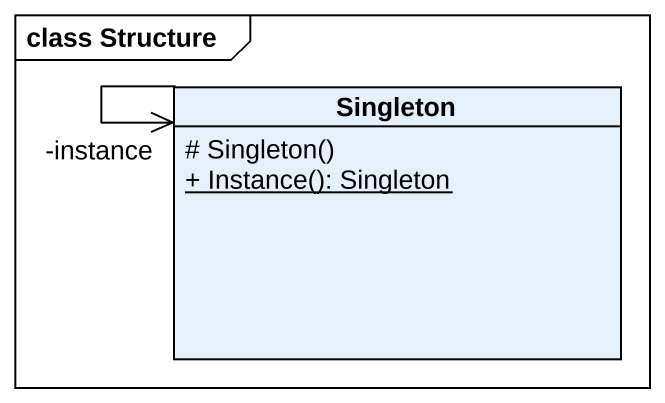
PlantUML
@startuml
mainframe class Structure
hide circle
hide empty members
skinparam classAttributeIconSize 0
class Singleton {
  # Singleton()
  {static} + Instance(): Singleton
}
Singleton --> "-instance" Singleton
@enduml
